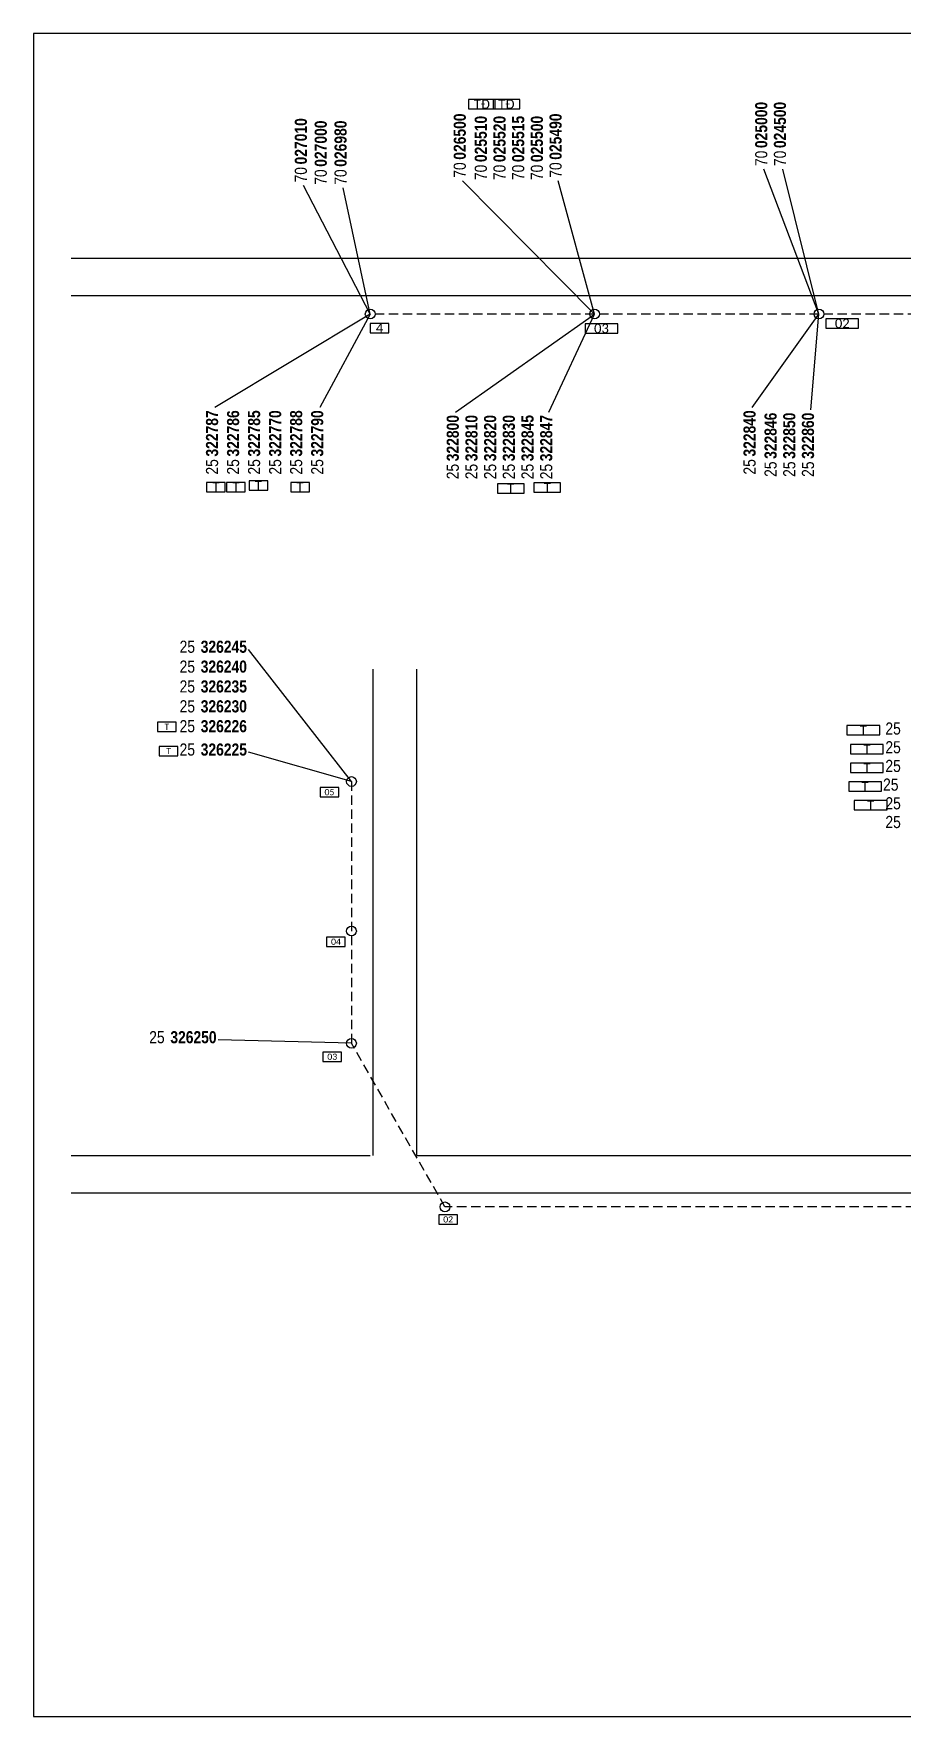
# Model space of a CAD drawing. Header units: metres. Extents: x 429925 to 893472, y 1245258 to 2552490.
# Drawn here: x 441254 to 441549, y 1266147 to 1266718 of the extents above; entities that cross this region are included whole.
import ezdxf

# ---------------------------------------------------------------- set-up
doc = ezdxf.new("R2010")
doc.units = ezdxf.units.M
doc.linetypes.add('HIDDEN2', pattern=[4.7625, 3.175, -1.5875])
for name, color, linetype in [('CONNECTOR', 7, 'Continuous'), ('DATA_GRAPHIC', 7, 'Continuous'), ('FLOWCHART', 7, 'Continuous')]:
    doc.layers.add(name, color=color, linetype=linetype)
doc.styles.get("Standard").update_dxf_attribs({"font": 'arial.ttf'})

msp = doc.modelspace()

# ---------------------------------------------------------------- linework, layer by layer
at = {"color": 9, "linetype": 'Continuous'}
for p, q in [((441266.74, 1266642.07), (441685.84, 1266642.07)), ((441266.74, 1266629.37), (441685.84, 1266629.37)), ((441369.4, 1266337.27), (441369.4, 1266502.37)), ((441384.21, 1266337.27), (441384.21, 1266502.37)), ((441266.74, 1266337.27), (441368.34, 1266337.27)), ((441384.21, 1266337.27), (441685.84, 1266337.27)), ((441266.74, 1266324.57), (441685.84, 1266324.57))]:
    msp.add_line(p, q, dxfattribs=at)
msp.add_lwpolyline([(441254.04, 1266146.77), (442066.84, 1266146.77), (442066.84, 1266718.27), (441254.04, 1266718.27)], close=True, dxfattribs=at)
for points in [[(441366.68, 1266623.02, -1), (441370, 1266623.02, -1)], [(441442.88, 1266623.02, -1), (441446.2, 1266623.02, -1)], [(441519.08, 1266623.02, -1), (441522.4, 1266623.02, -1)], [(441360.33, 1266464.27, -1), (441363.65, 1266464.27, -1)], [(441360.33, 1266413.47, -1), (441363.65, 1266413.47, -1)], [(441360.33, 1266375.37, -1), (441363.65, 1266375.37, -1)], [(441392.08, 1266319.8, -1), (441395.4, 1266319.8, -1)]]:
    msp.add_lwpolyline(points, format="xyb", close=True, dxfattribs=at)
at = {"layer": 'CONNECTOR', "linetype": 'Continuous'}
for p, q in [((441444.54, 1266623.02), (441399.69, 1266668.26)), ((441444.54, 1266623.02), (441432.24, 1266668.26)), ((441520.74, 1266623.02), (441502.09, 1266672.23)), ((441520.74, 1266623.02), (441508.44, 1266672.23)), ((441368.34, 1266623.02), (441345.72, 1266666.67)), ((441368.34, 1266623.02), (441359.21, 1266665.88)), ((441368.34, 1266623.02), (441315.56, 1266591.27)), ((441368.34, 1266623.02), (441351.27, 1266591.27)), ((441397.31, 1266589.68), (441444.54, 1266623.02)), ((441429.06, 1266589.68), (441444.54, 1266623.02)), ((441498.12, 1266591.27), (441520.74, 1266623.02)), ((441517.96, 1266590.47), (441520.74, 1266623.02)), ((441361.99, 1266464.27), (441327.06, 1266509.11)), ((441361.99, 1266464.27), (441327.06, 1266474.19)), ((441361.99, 1266375.37), (441316.75, 1266376.49))]:
    msp.add_line(p, q, dxfattribs=at)
at = {"layer": 'CONNECTOR', "linetype": 'HIDDEN2'}
for p, q in [((441596.94, 1266623.02), (441368.34, 1266623.02)), ((441361.99, 1266464.27), (441361.99, 1266375.37)), ((441393.74, 1266319.8), (441361.99, 1266375.37)), ((441672.46, 1266319.87), (441393.74, 1266319.8))]:
    msp.add_line(p, q, dxfattribs=at)
at = {"layer": 'FLOWCHART', "linetype": 'Continuous'}
for points in [[(441401.71, 1266692.74), (441410.79, 1266692.74), (441410.79, 1266695.92), (441401.71, 1266695.92)], [(441410.06, 1266692.74), (441419.14, 1266692.74), (441419.14, 1266695.92), (441410.06, 1266695.92)], [(441523.12, 1266618.25), (441534.23, 1266618.25), (441534.23, 1266621.43), (441523.12, 1266621.43)], [(441368.34, 1266616.67), (441374.69, 1266616.67), (441374.69, 1266619.84), (441368.34, 1266619.84)], [(441441.33, 1266616.54), (441452.45, 1266616.54), (441452.45, 1266619.72), (441441.33, 1266619.72)], [(441312.78, 1266562.69), (441319.13, 1266562.69), (441319.13, 1266565.87), (441312.78, 1266565.87)], [(441319.57, 1266562.69), (441325.92, 1266562.69), (441325.92, 1266565.87), (441319.57, 1266565.87)], [(441327.19, 1266563.2), (441333.54, 1266563.2), (441333.54, 1266566.38), (441327.19, 1266566.38)], [(441341.35, 1266562.69), (441347.7, 1266562.69), (441347.7, 1266565.87), (441341.35, 1266565.87)], [(441411.55, 1266562.25), (441420.63, 1266562.25), (441420.63, 1266565.42), (441411.55, 1266565.42)], [(441423.93, 1266562.57), (441433.01, 1266562.57), (441433.01, 1266565.74), (441423.93, 1266565.74)], [(441296.08, 1266481.28), (441302.43, 1266481.28), (441302.43, 1266484.46), (441296.08, 1266484.46)], [(441530.26, 1266480.14), (441541.38, 1266480.14), (441541.38, 1266483.32), (441530.26, 1266483.32)], [(441296.71, 1266473.03), (441303.06, 1266473.03), (441303.06, 1266476.2), (441296.71, 1266476.2)], [(441531.5, 1266473.67), (441542.62, 1266473.67), (441542.62, 1266476.84), (441531.5, 1266476.84)], [(441531.5, 1266467.32), (441542.62, 1266467.32), (441542.62, 1266470.49), (441531.5, 1266470.49)], [(441351.32, 1266459.06), (441357.67, 1266459.06), (441357.67, 1266462.23), (441351.32, 1266462.23)], [(441530.87, 1266460.97), (441541.98, 1266460.97), (441541.98, 1266464.14), (441530.87, 1266464.14)], [(441532.77, 1266454.62), (441543.89, 1266454.62), (441543.89, 1266457.79), (441532.77, 1266457.79)], [(441353.54, 1266408.26), (441359.89, 1266408.26), (441359.89, 1266411.43), (441353.54, 1266411.43)], [(441352.27, 1266369.21), (441358.62, 1266369.21), (441358.62, 1266372.38), (441352.27, 1266372.38)], [(441391.64, 1266313.96), (441397.99, 1266313.96), (441397.99, 1266317.14), (441391.64, 1266317.14)]]:
    msp.add_lwpolyline(points, close=True, dxfattribs=at)

# ---------------------------------------------------------------- texts
at = {"layer": 'DATA_GRAPHIC', "char_height": 4.1093, "rotation": 90}
for s, insert, width, attachment_point in [('\\C7;\\fArial Narrow|b1|i0|;\\H4.1092942200601;026500', (441396.7, 1266691.15), 17.6133, 3), ('\\C7;\\fArial Narrow|b1|i0|;\\H4.1092942200601;025510', (441403.85, 1266690.35), 17.6133, 3), ('\\C7;\\fArial Narrow|b1|i0|;\\H4.1092942200601;025520', (441410.2, 1266690.35), 17.6133, 3), ('\\C7;\\fArial Narrow|b1|i0|;\\H4.1092942200601;025515', (441416.55, 1266690.35), 17.6133, 3), ('\\C7;\\fArial Narrow|b1|i0|;\\H4.1092942200601;025500', (441422.9, 1266690.35), 17.6133, 3), ('\\C7;\\fArial Narrow|b1|i0|;\\H4.1092942200601;025490', (441429.25, 1266691.15), 17.6133, 3), ('\\C7;\\fArial Narrow|b1|i0|;\\H4.1092942200601;025000', (441499.1, 1266695.11), 17.6133, 3), ('\\C7;\\fArial Narrow|b1|i0|;\\H4.1092942200601;024500', (441505.45, 1266695.11), 17.6133, 3), ('\\C7;\\fArial Narrow|b1|i0|;\\H4.1092942200601;027010', (441342.73, 1266689.56), 17.6133, 3), ('\\C7;\\fArial Narrow|b1|i0|;\\H4.1092942200601;027000', (441349.48, 1266688.76), 17.6133, 3), ('\\C7;\\fArial Narrow|b1|i0|;\\H4.1092942200601;026980', (441356.22, 1266688.76), 17.6133, 3), ('\\C7;\\fArial Narrow|b0|i0|;\\H4.1092942200601;70', (441499.1, 1266675.91), 6.9081, 2), ('\\C7;\\fArial Narrow|b0|i0|;\\H4.1092942200601;70', (441505.45, 1266675.91), 6.9081, 2), ('\\C7;\\fArial Narrow|b0|i0|;\\H4.1092942200601;70', (441342.73, 1266670.35), 6.9081, 2), ('\\C7;\\fArial Narrow|b0|i0|;\\H4.1092942200601;70', (441396.7, 1266671.94), 6.9081, 2), ('\\C7;\\fArial Narrow|b0|i0|;\\H4.1092942200601;70', (441403.85, 1266671.14), 6.9081, 2), ('\\C7;\\fArial Narrow|b0|i0|;\\H4.1092942200601;70', (441410.2, 1266671.14), 6.9081, 2), ('\\C7;\\fArial Narrow|b0|i0|;\\H4.1092942200601;70', (441416.55, 1266671.14), 6.9081, 2), ('\\C7;\\fArial Narrow|b0|i0|;\\H4.1092942200601;70', (441422.9, 1266671.14), 6.9081, 2), ('\\C7;\\fArial Narrow|b0|i0|;\\H4.1092942200601;70', (441429.25, 1266671.94), 6.9081, 2), ('\\C7;\\fArial Narrow|b0|i0|;\\H4.1092942200601;70', (441349.48, 1266669.56), 6.9081, 2), ('\\C7;\\fArial Narrow|b0|i0|;\\H4.1092942200601;70', (441356.22, 1266669.56), 6.9081, 2), ('\\C7;\\fArial Narrow|b1|i0|;\\H4.1092942200601;322787', (441312.57, 1266590.34), 17.6133, 3), ('\\C7;\\fArial Narrow|b1|i0|;\\H4.1092942200601;322786', (441319.71, 1266590.34), 17.6133, 3), ('\\C7;\\fArial Narrow|b1|i0|;\\H4.1092942200601;322785', (441326.85, 1266590.34), 17.6133, 3), ('\\C7;\\fArial Narrow|b1|i0|;\\H4.1092942200601;322770', (441334, 1266590.34), 17.6133, 3), ('\\C7;\\fArial Narrow|b1|i0|;\\H4.1092942200601;322788', (441341.14, 1266590.34), 17.6133, 3), ('\\C7;\\fArial Narrow|b1|i0|;\\H4.1092942200601;322790', (441348.29, 1266590.34), 17.6133, 3), ('\\C7;\\fArial Narrow|b1|i0|;\\H4.1092942200601;322800', (441394.32, 1266588.75), 17.6133, 3), ('\\C7;\\fArial Narrow|b1|i0|;\\H4.1092942200601;322810', (441400.67, 1266588.75), 17.6133, 3), ('\\C7;\\fArial Narrow|b1|i0|;\\H4.1092942200601;322820', (441407.02, 1266588.75), 17.6133, 3), ('\\C7;\\fArial Narrow|b1|i0|;\\H4.1092942200601;322830', (441413.37, 1266588.75), 17.6133, 3), ('\\C7;\\fArial Narrow|b1|i0|;\\H4.1092942200601;322845', (441419.72, 1266588.75), 17.6133, 3), ('\\C7;\\fArial Narrow|b1|i0|;\\H4.1092942200601;322847', (441426.07, 1266588.75), 17.6133, 3), ('\\C7;\\fArial Narrow|b1|i0|;\\H4.1092942200601;322840', (441495.13, 1266590.34), 17.6133, 3), ('\\C7;\\fArial Narrow|b1|i0|;\\H4.1092942200601;322846', (441502.27, 1266589.55), 17.6133, 3), ('\\C7;\\fArial Narrow|b1|i0|;\\H4.1092942200601;322850', (441508.62, 1266589.55), 17.6133, 3), ('\\C7;\\fArial Narrow|b1|i0|;\\H4.1092942200601;322860', (441514.97, 1266589.55), 17.6133, 3), ('\\C7;\\fArial Narrow|b0|i0|;\\H4.1092942200601;25', (441312.57, 1266571.13), 6.9081, 2), ('\\C7;\\fArial Narrow|b0|i0|;\\H4.1092942200601;25', (441319.71, 1266571.13), 6.9081, 2), ('\\C7;\\fArial Narrow|b0|i0|;\\H4.1092942200601;25', (441326.85, 1266571.13), 6.9081, 2), ('\\C7;\\fArial Narrow|b0|i0|;\\H4.1092942200601;25', (441334, 1266571.13), 6.9081, 2), ('\\C7;\\fArial Narrow|b0|i0|;\\H4.1092942200601;25', (441341.14, 1266571.13), 6.9081, 2), ('\\C7;\\fArial Narrow|b0|i0|;\\H4.1092942200601;25', (441348.29, 1266571.13), 6.9081, 2), ('\\C7;\\fArial Narrow|b0|i0|;\\H4.1092942200601;25', (441394.32, 1266569.54), 6.9081, 2), ('\\C7;\\fArial Narrow|b0|i0|;\\H4.1092942200601;25', (441400.67, 1266569.54), 6.9081, 2), ('\\C7;\\fArial Narrow|b0|i0|;\\H4.1092942200601;25', (441407.02, 1266569.54), 6.9081, 2), ('\\C7;\\fArial Narrow|b0|i0|;\\H4.1092942200601;25', (441413.37, 1266569.54), 6.9081, 2), ('\\C7;\\fArial Narrow|b0|i0|;\\H4.1092942200601;25', (441419.72, 1266569.54), 6.9081, 2), ('\\C7;\\fArial Narrow|b0|i0|;\\H4.1092942200601;25', (441426.07, 1266569.54), 6.9081, 2), ('\\C7;\\fArial Narrow|b0|i0|;\\H4.1092942200601;25', (441495.13, 1266571.13), 6.9081, 2), ('\\C7;\\fArial Narrow|b0|i0|;\\H4.1092942200601;25', (441502.27, 1266570.34), 6.9081, 2), ('\\C7;\\fArial Narrow|b0|i0|;\\H4.1092942200601;25', (441508.62, 1266570.34), 6.9081, 2), ('\\C7;\\fArial Narrow|b0|i0|;\\H4.1092942200601;25', (441514.97, 1266570.34), 6.9081, 2)]:
    msp.add_mtext(s, dxfattribs=dict(at, insert=insert, width=width, attachment_point=attachment_point))
at = {"layer": 'DATA_GRAPHIC', "char_height": 4.1093}
for s, insert, width, attachment_point in [('\\C7;\\fArial Narrow|b0|i0|;\\H4.1092942200601;25', (441306.23, 1266512.1), 6.6993, 2), ('\\C7;\\fArial Narrow|b1|i0|;\\H4.1092942200601;326245', (441326.48, 1266512.1), 17.4645, 3), ('\\C7;\\fArial Narrow|b0|i0|;\\H4.1092942200601;25', (441306.23, 1266505.35), 6.6993, 2), ('\\C7;\\fArial Narrow|b1|i0|;\\H4.1092942200601;326240', (441326.48, 1266505.35), 17.4645, 3), ('\\C7;\\fArial Narrow|b0|i0|;\\H4.1092942200601;25', (441306.23, 1266498.61), 6.6993, 2), ('\\C7;\\fArial Narrow|b1|i0|;\\H4.1092942200601;326235', (441326.48, 1266498.61), 17.4645, 3), ('\\C7;\\fArial Narrow|b0|i0|;\\H4.1092942200601;25', (441306.23, 1266491.86), 6.6993, 2), ('\\C7;\\fArial Narrow|b1|i0|;\\H4.1092942200601;326230', (441326.48, 1266491.86), 17.4645, 3), ('\\C7;\\fArial Narrow|b0|i0|;\\H4.1092942200601;25', (441306.23, 1266485.11), 6.6993, 2), ('\\C7;\\fArial Narrow|b1|i0|;\\H4.1092942200601;326226', (441326.48, 1266485.11), 17.4645, 3), ('\\C7;\\fArial Narrow|b0|i0|;\\H4.1092942200601;25', (441545.94, 1266484.32), 6.6993, 2), ('\\C7;\\fArial Narrow|b0|i0|;\\H4.1092942200601;25', (441306.23, 1266477.18), 6.6993, 2), ('\\C7;\\fArial Narrow|b1|i0|;\\H4.1092942200601;326225', (441326.48, 1266477.18), 17.4645, 3), ('\\C7;\\fArial Narrow|b0|i0|;\\H4.1092942200601;25', (441545.94, 1266477.97), 6.6993, 2), ('\\C7;\\fArial Narrow|b0|i0|;\\H4.1092942200601;25', (441545.94, 1266471.62), 6.6993, 2), ('\\C7;\\fArial Narrow|b0|i0|;\\H4.1092942200601;25', (441545.15, 1266465.27), 6.6993, 2), ('\\C7;\\fArial Narrow|b0|i0|;\\H4.1092942200601;25', (441545.94, 1266458.92), 6.6993, 2), ('\\C7;\\fArial Narrow|b0|i0|;\\H4.1092942200601;25', (441545.94, 1266452.57), 6.6993, 2), ('\\C7;\\fArial Narrow|b0|i0|;\\H4.1092942200601;25', (441295.91, 1266379.48), 6.6993, 2), ('\\C7;\\fArial Narrow|b1|i0|;\\H4.1092942200601;326250', (441316.17, 1266379.48), 17.4645, 3)]:
    msp.add_mtext(s, dxfattribs=dict(at, insert=insert, width=width, attachment_point=attachment_point))
at = {"layer": 'FLOWCHART', "attachment_point": 5}
for s, insert, char_height, width in [('\\C7;\\fCalibri|b0|i0|;\\H3.1749515533447;TĐ', (441406.25, 1266694.33), 3.175, 9.0805), ('\\C7;\\fCalibri|b0|i0|;\\H3.1749515533447;TĐ', (441414.6, 1266694.33), 3.175, 9.0805), ('\\C7;\\fCalibri|b0|i0|;\\H3.1749515533447;02', (441528.68, 1266619.84), 3.175, 11.1125), ('\\C7;\\fCalibri|b0|i0|;\\H3.1749515533447;4', (441371.51, 1266618.25), 3.175, 6.35), ('\\C7;\\fCalibri|b0|i0|;\\H3.1749515533447;03', (441446.89, 1266618.13), 3.175, 11.1125), ('\\C7;\\fCalibri|b0|i0|;\\H3.1749515533447;T', (441315.95, 1266564.28), 3.175, 6.35), ('\\C7;\\fCalibri|b0|i0|;\\H3.1749515533447;T', (441322.75, 1266564.28), 3.175, 6.35), ('\\C7;\\fCalibri|b0|i0|;\\H3.1749515533447;T', (441330.37, 1266564.79), 3.175, 6.35), ('\\C7;\\fCalibri|b0|i0|;\\H3.1749515533447;T', (441344.53, 1266564.28), 3.175, 6.35), ('\\C7;\\fCalibri|b0|i0|;\\H3.1749515533447;T', (441416.09, 1266563.84), 3.175, 9.0805), ('\\C7;\\fCalibri|b0|i0|;\\H3.1749515533447;T', (441428.47, 1266564.15), 3.175, 9.0805), ('\\C7;\\fCalibri|b0|i0|;\\H2.116731262207;T', (441299.25, 1266482.87), 2.1167, 6.35), ('\\C7;\\fCalibri|b0|i0|;\\H3.1749515533447;T', (441535.82, 1266481.73), 3.175, 11.1125), ('\\C7;\\fCalibri|b0|i0|;\\H2.116731262207;T', (441299.89, 1266474.62), 2.1167, 6.35), ('\\C7;\\fCalibri|b0|i0|;\\H3.1749515533447;T', (441537.06, 1266475.25), 3.175, 11.1125), ('\\C7;\\fCalibri|b0|i0|;\\H3.1749515533447;T', (441537.06, 1266468.9), 3.175, 11.1125), ('\\C7;\\fCalibri|b0|i0|;\\H2.116731262207;05', (441354.5, 1266460.65), 2.1167, 6.35), ('\\C7;\\fCalibri|b0|i0|;\\H3.1749515533447;T', (441536.42, 1266462.55), 3.175, 11.1125), ('\\C7;\\fCalibri|b0|i0|;\\H3.1749515533447;T', (441538.33, 1266456.2), 3.175, 11.1125), ('\\C7;\\fCalibri|b0|i0|;\\H2.116731262207;04', (441356.72, 1266409.85), 2.1167, 6.35), ('\\C7;\\fCalibri|b0|i0|;\\H2.116731262207;03', (441355.45, 1266370.79), 2.1167, 6.35), ('\\C7;\\fCalibri|b0|i0|;\\H2.116731262207;02', (441394.82, 1266315.55), 2.1167, 6.35)]:
    msp.add_mtext(s, dxfattribs=dict(at, insert=insert, char_height=char_height, width=width))

doc.saveas('drawing.dxf')
